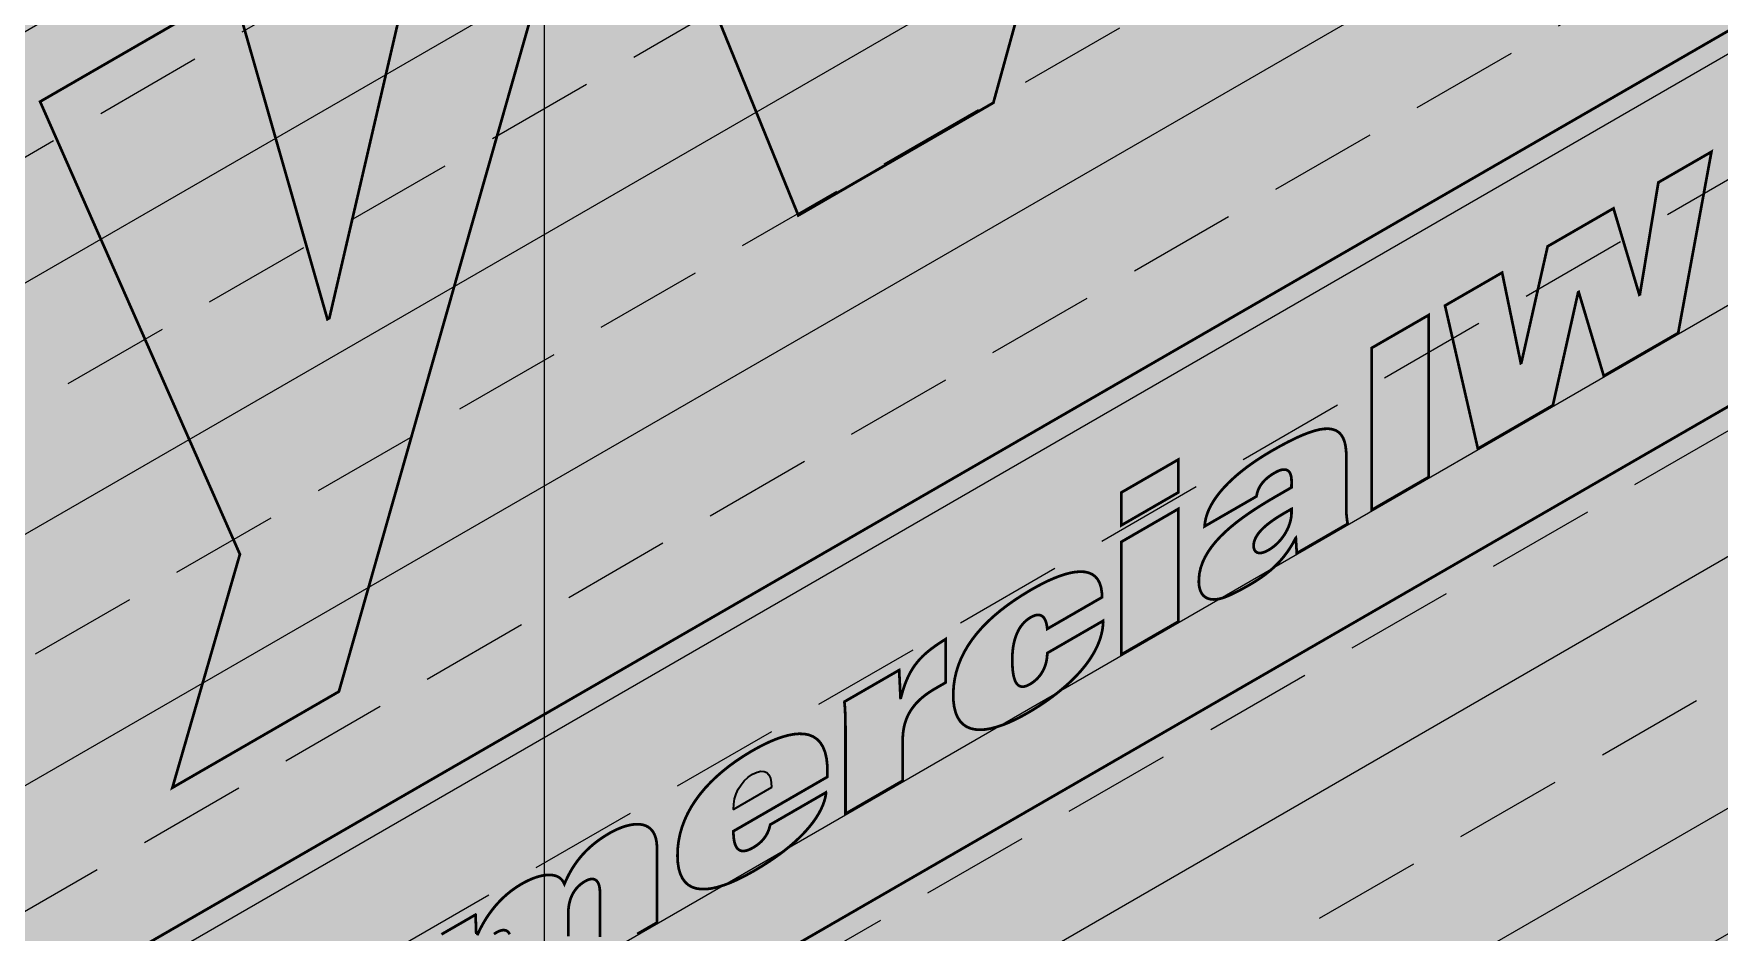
# Model space of a CAD drawing. Extents: x 124.1 to 175.1, y 313.3 to 379.3.
# Drawn here: x 143.924 to 146.827, y 364.364 to 365.911 of the extents above; entities that cross this region are included whole.
import ezdxf

# ---------------------------------------------------------------- set-up
doc = ezdxf.new("R2010")
doc.units = 0
doc.header["$LTSCALE"] = 1.5
doc.header["$MEASUREMENT"] = 0
doc.linetypes.add('DASHED', pattern=[0.75, 0.5, -0.25])
doc.layers.add('DUPONTLOGO', color=250, linetype='CONTINUOUS')
doc.layers.add('FASTENING', color=250, linetype='CONTINUOUS')
doc.layers.add('EXTERIOR INSULATION', color=7, linetype='CONTINUOUS', true_color=0xcdd69f)
doc.layers.add('Tyvek CommercialWrap', color=7, linetype='DASHED', true_color=0x00538e)

# ---------------------------------------------------------------- blocks, each defined once
blk = doc.blocks.new('CW logo')
at = {"layer": 'DUPONTLOGO', "lineweight": 35, "true_color": 0x00538e}
h = blk.add_hatch(color=154, dxfattribs=at)
h.paths.add_polyline_path([(0, 2.355096879958069), (-0.3621389315858323, 2.146073815514114), (-0.3621267194413349, 2.410881955815739), (0.6981072376104294, 3.023027908627228), (0.6981072376104294, 2.758195344036608), (0.3277128963750329, 2.544336270389522), (0.3277128963750329, 1.443020659400418), (0, 1.253817905402343)])
h.paths.add_polyline_path([(1.520582954322208, 3.081597353419966), (1.073215466604552, 1.510114181020867), (0.7864376784334581, 1.344529714393389), (0.9027461421961789, 1.746638994771274), (0.5586323358219261, 2.526237872311299), (0.891291150699999, 2.718310480255695), (1.053492853314197, 2.151544856228725), (1.056814556605218, 2.153449950763161), (1.233756317573352, 2.916025098936984)])
h.paths.add_polyline_path([(1.864513578530023, 2.330281802431159), (1.551540740508699, 3.099500357186912), (1.88256312803037, 3.290595993575153), (2.044764830644453, 2.718212783100057), (2.048062109646594, 2.720093453345726), (2.221767652334734, 3.486429942010773), (2.511830507363698, 3.653882866739423), (2.200420823832474, 2.524235080621224)])
h.paths.add_polyline_path([(2.801136209436436, 3.274134022853559), (2.801164661375992, 3.252907077126793), (2.801857902138977, 3.232514688332571), (2.803285357539266, 3.213101187573443), (2.805516453390396, 3.194810905952409), (2.808620615506243, 3.177788174572015), (2.812667269700341, 3.162177324535264), (2.817725841786682, 3.14812268694493), (2.82386575757846, 3.13576859290356), (2.831156442889778, 3.125259373514155), (2.839667323534286, 3.116739359879489), (2.849467825325632, 3.110352883102223), (2.86062737407758, 3.106244274285245), (2.873215395603665, 3.104557864531216), (2.88730131571765, 3.105437984943023), (2.902954560233411, 3.109028966623441), (2.920244554964484, 3.115475140675244), (2.939240725724517, 3.124920838201092), (2.955266474176256, 3.134408069732558), (2.969538514052033, 3.143865374353481), (2.98312694873232, 3.153873422032916), (2.996020216811075, 3.164418786621695), (3.008206756882146, 3.175488041970766), (3.01967500753949, 3.187067761931189), (3.030413407376727, 3.19914452035357), (3.040410394987816, 3.211704891088971), (3.049654408966717, 3.224735447988337), (3.058133887906706, 3.238222764902503), (3.065837270402426, 3.252153415682415), (3.072752995047153, 3.266513974178906), (3.078869500434735, 3.281291014242925), (3.084175225159242, 3.296471109725303), (3.088658607814637, 3.312040834477102), (3.092308086994194, 3.327986762349155), (3.095112101292102, 3.344295467192296), (3.096964878988615, 3.352165235581651), (3.102717390983571, 3.355485791286128), (3.113250071070297, 3.36156563101099), (3.127885415109859, 3.370013675131418), (3.145945918963207, 3.380438844022365), (3.166754078491522, 3.392450058058898), (3.189632389555641, 3.405656237616199), (3.213903348016288, 3.419666303069221), (3.238889449734984, 3.43408917479303), (3.263913190572566, 3.44853377316258), (3.288297066389759, 3.462609018553053), (3.311363573048084, 3.475923831339514), (3.332435206408149, 3.488087131896918), (3.350834462330795, 3.498707840600332), (3.365883836677654, 3.507394877824936), (3.376905825309336, 3.51375716394557), (3.383222924086795, 3.517403619337529), (3.383853035125981, 3.510665757993706), (3.381199987440596, 3.488289877562465), (3.377457391180428, 3.465977181634457), (3.372679266513956, 3.443760977387228), (3.366919633609314, 3.42167457199821), (3.360232512635093, 3.399751272645062), (3.352671923758976, 3.378024386505444), (3.34429188714978, 3.356527220756789), (3.335146422975299, 3.335293082576641), (3.325289551404353, 3.31435527914266), (3.314775292604622, 3.293747117632392), (3.303657666744812, 3.273501905223384), (3.291990693993057, 3.25365294909318), (3.279828394517381, 3.23423355641944), (3.267224788486374, 3.215277034379596), (3.254233896068286, 3.196816690151195), (3.240909737431025, 3.178885830912009), (3.227431981641644, 3.161589973072637), (3.214632874049357, 3.145364617457062), (3.201454490495394, 3.12955698019573), (3.187914330874946, 3.114163704751491), (3.174029895083436, 3.099181434586853), (3.159818683015942, 3.084606813164783), (3.145298194567545, 3.070436483947901), (3.130485929633551, 3.056667090398946), (3.11539938810904, 3.043295275980654), (3.10005606988932, 3.030317684155762), (3.084473474869469, 3.017730958386892), (3.068669102944796, 3.005531742136895), (3.052660454010606, 2.993716678868395), (3.036465027961526, 2.982282412044242), (3.020100324693544, 2.971225585127058), (3.003583844101058, 2.960542841579581), (2.986933086079944, 2.950230824864661), (2.970165550525053, 2.940286178444808), (2.918866454831573, 2.911971086173821), (2.866978516865174, 2.886638987691072), (2.818953634541685, 2.86693335414418), (2.774712742760926, 2.852864341209738), (2.734176776422487, 2.844442104564791), (2.697266670426416, 2.841676799886159), (2.663903359671963, 2.844578582850886), (2.634007779059402, 2.853157609135565), (2.607500863488326, 2.86742403441724), (2.584303547858553, 2.887388014372732), (2.564336767069676, 2.913059704679085), (2.547521456021741, 2.944449261013006), (2.533778549614226, 2.981566839051425), (2.523028982747064, 3.024422594471162), (2.515193690320189, 3.073026682949262), (2.510193607232964, 3.127389260162431), (2.507949668385436, 3.187520481787715), (2.508668727544546, 3.243695677437017), (2.513149438641221, 3.295571807666988), (2.521295421501463, 3.346845865000091), (2.532939308275445, 3.397374493737743), (2.547913731112999, 3.44701433818102), (2.566051322163958, 3.495622042631112), (2.587184713578495, 3.543054251389322), (2.611146537506443, 3.589167608756838), (2.637769426097748, 3.633818759034739), (2.66688601150247, 3.676864346524439), (2.698328925870442, 3.71816101552713), (2.731930801351496, 3.757565410343773), (2.767524270095578, 3.794934175275898), (2.804941964253089, 3.830123954624582), (2.844016515973294, 3.862991392691015), (2.884580557406821, 3.893393133776385), (2.926466720703161, 3.921185822181997), (2.975674411106638, 3.94968576244969), (3.02962415495449, 3.97665441564186), (3.079171836824912, 3.996754242031329), (3.124459865700828, 4.010171888041214), (3.165630650565731, 4.017094000094517), (3.202826600402659, 4.017707224614469), (3.236190124194536, 4.012198208024074), (3.265863630924628, 4.000753596746563), (3.291989529576199, 3.983560037205052), (3.314710229132288, 3.960804175822545), (3.334168138575933, 3.932672659022273), (3.350505666890399, 3.899352133227239), (3.363865223059065, 3.861029244860674), (3.374389216064628, 3.817890640345581), (3.382220054890581, 3.770122966105191), (3.387500148519848, 3.717912868562507), (3.390371905935581, 3.661446994140761), (3.390739528805057, 3.614537661694044), (3.382540435834699, 3.609803968733786), (3.364102100000196, 3.599158715550743), (3.336810283493719, 3.583401962927041), (3.302050748507099, 3.563333771644579), (3.261209257232736, 3.539754202485483), (3.215671571862572, 3.513463316231764), (3.166823454589121, 3.485261173665435), (3.116050667604213, 3.455947835568509), (3.06473897310002, 3.426323362722997), (3.014274133269055, 3.397187815910911), (2.966041910303147, 3.369341255914378), (2.921428066394469, 3.343583743515296), (2.88181836373542, 3.320715339495791), (2.848598564517602, 3.301536104637876), (2.823154430933982, 3.286846099723448), (2.806871725176052, 3.277445385534634)])
h.paths.add_polyline_path([(3.485382663093787, 3.266098431804039), (3.485382663093787, 4.632271031672644), (3.796743498047363, 4.81200937372023), (3.796719073758368, 3.445861198140506)])
h.paths.add_polyline_path([(3.796743498047363, 3.975697297344027), (4.080260643649808, 4.559437802159664), (4.419465167954513, 4.755271750595284), (4.140881728710497, 4.195173957439124), (4.460449124735987, 3.82905386676191), (4.091715635145988, 3.616147340382099)])
h.paths.add_polyline_path([(3.007181109452631, 3.586078199563417), (3.030992503055472, 3.599825856569396), (3.052283283362272, 3.612118221725837), (3.070246854118409, 3.622489601640837), (3.084076619069151, 3.63047430292238), (3.096108346535289, 3.637420896017761), (3.095959459094047, 3.646757024399108), (3.095514390518815, 3.655907674574791), (3.094775531433015, 3.664858297895307), (3.093745272459614, 3.673594345711309), (3.09242600422192, 3.682101269372993), (3.090820117343014, 3.690364520231128), (3.088930002445977, 3.698369549636027), (3.086758050154231, 3.706101808938115), (3.084306651090628, 3.713546749488046), (3.081578195878706, 3.720689822636131), (3.078575075141089, 3.727516479732913), (3.075299679501427, 3.734012172128815), (3.071754399582801, 3.740162351174376), (3.067941626008064, 3.745952468220025), (3.063863749400753, 3.751367974616301), (3.059523160383719, 3.756394321713628), (3.054921920602852, 3.760985266962393), (3.050060361436749, 3.765067877857405), (3.044938403642959, 3.768623305117671), (3.039555978917633, 3.771633175096553), (3.033913018957605, 3.774079114147639), (3.028009455458914, 3.775942748624061), (3.021845220118394, 3.777205704879407), (3.015420244632537, 3.777849609267037), (3.008734460697383, 3.777856088140425), (3.001787800009993, 3.777206767852817), (2.994580194266291, 3.775883274757916), (2.987111575163226, 3.773867235208968), (2.979381874397063, 3.771140275559333), (2.971391023664296, 3.767684022162598), (2.963138954661644, 3.763480101372011), (2.954625599085034, 3.758510139541045), (2.940516394299721, 3.749336474992674), (2.922359110850721, 3.735953560200642), (2.905929727133184, 3.721813628970494), (2.891138902144576, 3.70695476051435), (2.877897294881905, 3.691415034043757), (2.866115564342522, 3.675232528770721), (2.855704369523664, 3.65844532390679), (2.846574369422797, 3.641091498663855), (2.838636223037156, 3.623209132253805), (2.831800589363866, 3.604836303888192), (2.825978127400276, 3.586011092779018), (2.821079496143739, 3.56677157813806), (2.817015354591376, 3.547155839176981), (2.813696361740426, 3.527201955107671), (2.81103317658858, 3.506948005141909), (2.808936458132393, 3.486432068491355), (2.807884618182243, 3.471013123987063), (2.812539350735506, 3.473700562936074), (2.822739432540061, 3.479589643954114), (2.837678267341062, 3.488214673649509), (2.856549258883661, 3.499109958630356), (2.878545810913465, 3.51180980550464), (2.902861327175629, 3.525848520880686), (2.928689211415076, 3.540760411366364), (2.955222867377756, 3.556079783569999), (2.981655698808368, 3.571340944099575)], flags=16)
at = {"layer": 'DUPONTLOGO', "color": 154, "lineweight": 35, "true_color": 0x00538e, "const_width": 0.004706596863467137}
for points in [[(1.864513578530023, 2.330281802431159), (1.551540740508699, 3.099500357186912), (1.88256312803037, 3.290595993575153), (2.044764830644453, 2.718212783100057), (2.048062109646594, 2.720093453345726), (2.221767652334734, 3.486429942010773), (2.511830507363698, 3.653882866739423), (2.200420823832474, 2.524235080621224), (1.864513578530023, 2.330281802431159)], [(4.485531244270874, 2.589692125674674), (4.485531244270874, 3.236642690174904), (0, 0.64695056450023), (0, 0), (4.485531244270874, 2.589692125674674)], [(1.520582954322208, 3.081597353419966), (1.073215466604552, 1.510114181020867), (0.7864376784334581, 1.344529714393389), (0.9027461421961789, 1.746638994771274), (0.5586323358219261, 2.526237872311299), (0.891291150699999, 2.718310480255695), (1.053492853314197, 2.151544856228725), (1.056814556605218, 2.153449950763161), (1.233756317573352, 2.916025098936984), (1.520582954322208, 3.081597353419966)], [(2.978342454425729, 2.174941928597491), (3.07667464155486, 2.231703976011431), (3.108865854331043, 2.075925861379005), (3.109842825887199, 2.076512044312722), (3.155052184649094, 2.276937759062321), (3.268503006610217, 2.342394853326255), (3.31300406099399, 2.193797479631712), (3.314029881128135, 2.194383662565428), (3.345781456703889, 2.387066877732423), (3.437177145784176, 2.439798917476992), (3.379926612592044, 2.127705353856413), (3.251747944421709, 2.053748607053762), (3.208565801638883, 2.19836482165681), (3.207637678660262, 2.197803063012088), (3.164064747254997, 2.003117056154906), (3.034909107528279, 1.92852527784089), (2.978342454425729, 2.174941928597491)], [(2.950205673607798, 2.158626503609412), (2.950205673607798, 1.879603427165307), (2.851824637900904, 1.82284137975148), (2.851824637900904, 2.101864456195472), (2.950205673607798, 2.158626503609412)], [(2.519165823022718, 1.909840696828951), (2.519190247311599, 1.853298468015282), (2.420784787315711, 1.796463147734698), (2.420784787315711, 1.853005376548367), (2.519165823022718, 1.909840696828951)], [(2.519165823022718, 1.824844171441555), (2.519190247311599, 1.630780983951581), (2.420784787315711, 1.573970087959879), (2.420784787315711, 1.76798442687209), (2.519165823022718, 1.824844171441555)], [(1.249929211919152, 1.091993049090888), (1.257774733204087, 1.096524699075871), (1.265722217942312, 1.101115244150833), (1.273567739227246, 1.105646894135702), (1.28110737015129, 1.110001858850524), (1.288137183807976, 1.114062348114885), (1.294453253290044, 1.117710571749058), (1.299851651690233, 1.120828739572516), (1.30412845210185, 1.123299061405532), (1.307079727617634, 1.125003747067694), (1.308501551330664, 1.125825006379046), (1.308606012959444, 1.125724018243318), (1.308634284463096, 1.124932416141633), (1.308683698134587, 1.12354883333785), (1.30875130390416, 1.121655871790381), (1.308834151701944, 1.119336133457637), (1.308929291457503, 1.116672220298028), (1.309033773101419, 1.113746734269967), (1.309144646563368, 1.11064227733209), (1.309258961773821, 1.107441451442696), (1.309373768662567, 1.104226858560196), (1.309486117159508, 1.101081100643), (1.309593057195002, 1.098086779649634), (1.309691638698837, 1.095326497538622), (1.30977891160137, 1.092882856268147)], [(1.311471313508491, 1.090282542692307), (1.314132805927443, 1.096163083367173), (1.316992564308407, 1.102012440119665), (1.320054203151585, 1.107818493743252), (1.323321336957065, 1.113569125031745), (1.326797580224934, 1.119252214779067), (1.330486547454939, 1.124855643778687), (1.334391853147736, 1.130367292824531), (1.338517111803185, 1.135775042710407), (1.342865937921374, 1.141066774229785), (1.347441946002732, 1.146230368176703), (1.352248750546778, 1.151253705344743), (1.357289966054282, 1.156124666527603), (1.362569207024762, 1.160831132519206), (1.368090087958535, 1.165360984113136), (1.373856223356142, 1.169702102103201), (1.379871227716876, 1.1738423672831), (1.38613871554162, 1.177769660446643), (1.391847675656777, 1.181028131313042), (1.397196459579959, 1.183800107395086), (1.402525957310218, 1.18628659112278), (1.407808820901664, 1.188471795635223), (1.413017702408638, 1.190339934071631), (1.418125253885592, 1.19187521957133), (1.423104127386864, 1.193061865273421), (1.427926974966567, 1.193884084317233), (1.432566448679268, 1.194326089841979), (1.436995200578735, 1.194372094986761), (1.441185882719878, 1.194006312890906), (1.445111147156581, 1.193212956693515), (1.448743645943409, 1.191976239534029), (1.452056031134362, 1.190280374551435), (1.455020954784231, 1.188109574884948), (1.45761106894679, 1.185448053674008), (1.459799025676602, 1.182280024057604), (1.461557477028123, 1.178589699175177), (1.464091054827691, 1.184453124128936), (1.466799475211133, 1.190213748447263), (1.469691601677027, 1.195870190115215), (1.472776297723385, 1.20142106711819), (1.476062426848898, 1.206864997441357), (1.479558852552259, 1.212200599070002), (1.483274438331364, 1.217426489989407), (1.487218047685133, 1.222541288184743), (1.491398544111576, 1.227543611641295), (1.495824791109499, 1.232432078344345), (1.500505652177253, 1.237205306279179), (1.505449990812963, 1.241861913430967), (1.510666670515434, 1.246400517784991), (1.516164554783131, 1.250819737326424), (1.521952507114065, 1.255118190040662), (1.528039391007155, 1.259294493912876), (1.534434069960525, 1.263347266928349), (1.540981546115063, 1.267177324264026), (1.547390478572083, 1.270559359454865), (1.553877304392358, 1.273587120480329), (1.560384058688101, 1.276211120581479), (1.566852776571523, 1.278381872999489), (1.573225493154951, 1.280049890975533), (1.57944424355037, 1.281165687750672), (1.585451062869879, 1.281679776565966), (1.591187986225918, 1.281542670662589), (1.596597048730359, 1.280704883281715), (1.601620285495528, 1.279116927664404), (1.606199731633637, 1.276729317051718), (1.6102774222569, 1.27349256468483), (1.613795392477414, 1.269357183804914), (1.616695677407392, 1.264273687653031), (1.618920312158934, 1.258192589470241), (1.62041133184448, 1.251064402497832), (1.6211107715759, 1.242839639976637), (1.621158043731612, 1.239314658787407), (1.621158298429805, 1.236654590463786), (1.62115874359813, 1.232005253654506), (1.621159352658879, 1.225644220706613), (1.621160099035592, 1.217849063966696), (1.621160956150447, 1.208897355781801), (1.621161897426646, 1.199066668498631), (1.621162896286478, 1.188634574464004), (1.621163926153258, 1.177878646024737), (1.621164960449619, 1.167076455527649), (1.621165972598305, 1.156505575319557), (1.621166936022064, 1.146443577747391), (1.62116782414364, 1.137168035157856), (1.621168610386121, 1.12895651989777), (1.621169268172025, 1.122086604313949), (1.621169770924098, 1.116835860753326), (1.621170092065313, 1.113481861562491), (1.621170205018416, 1.112302179088601), (1.62026081938086, 1.111777172947313), (1.617675311195853, 1.110284508428094), (1.613627653554545, 1.107947716387685), (1.608331819547857, 1.104890327682824), (1.602001782267052, 1.101235873170367), (1.594851514803622, 1.097107883706826), (1.587094990248602, 1.092629890149283)], [(1.522843063867072, 1.087314913745445), (1.522841098630238, 1.096028773648527), (1.522839053661869, 1.105096163555118), (1.52283698211636, 1.1142813967964), (1.522834937147763, 1.123348786702991), (1.522832971911157, 1.132062646606073), (1.522831139560367, 1.14018728983649), (1.522829493250015, 1.147487029725198), (1.522828086134496, 1.153726179603268), (1.522826971368431, 1.158669052801429), (1.522826202105875, 1.162079962650864), (1.522825831501564, 1.163723222482304), (1.522796831503456, 1.16585757331427), (1.522637145310114, 1.168781757059151), (1.522333406226721, 1.171562069525066), (1.521880458275405, 1.174179800358502), (1.521273145477949, 1.176616239205828), (1.520506311856366, 1.178852675713756), (1.519574801432555, 1.180870399528658), (1.5184734582283, 1.182650700296904), (1.517197126265842, 1.184174867665092), (1.51574064956651, 1.185424191279708), (1.514098872152545, 1.186379960787235), (1.512266638045844, 1.187023465834159), (1.510238791268307, 1.187335996066849), (1.508010175841832, 1.187298841131792), (1.505575635788205, 1.186893290675698), (1.502930015129209, 1.186100634344825), (1.500068157887313, 1.184902161785658), (1.496984908083732, 1.183279162644794), (1.494249550963104, 1.181593151899847), (1.491599010568052, 1.179750760870661), (1.489042509189289, 1.177747737204072), (1.486589269117871, 1.175579828547257), (1.484248512643944, 1.173242782546822), (1.482029462058904, 1.170732346849945), (1.47994133965301, 1.168044269103348), (1.477993367717204, 1.165174296954206), (1.476194768541973, 1.162118178049127), (1.474554764418485, 1.158871660035402), (1.473082577636887, 1.155430490559638), (1.471787430488462, 1.151790417269012), (1.470678545263468, 1.147947187810246), (1.46976514425296, 1.143896549830401), (1.469056449747654, 1.139634250976428), (1.46856168403815, 1.135156038895047), (1.468290069415161, 1.130457661233436), (1.468237520043431, 1.127092198079367), (1.468237520043431, 1.125526765168274), (1.468237520043431, 1.122277400440339), (1.468237520043431, 1.11756862813786), (1.468237520043431, 1.111624972503023), (1.468237520043431, 1.104670957778126), (1.468237520043431, 1.096931108205467), (1.468237520043431, 1.088629948027119)], [(1.367457571356567, 1.092011017251252), (1.366478815518235, 1.093851615795529), (1.365340020600229, 1.095435708858872), (1.364043458953802, 1.096757343146919), (1.362591402929866, 1.097810565365307), (1.360986124879673, 1.098589422219902), (1.359229897154705, 1.099087960416227), (1.357324992105873, 1.099300226660148), (1.355273682084317, 1.099220267657302), (1.353078239441061, 1.098842130113326), (1.350740936527814, 1.098159860733972), (1.348264045695259, 1.097167506224878), (1.345649839294538, 1.095859113291908), (1.342943497921397, 1.094254788083958), (1.340285947788061, 1.0924171839049)]]:
    blk.add_lwpolyline(points, dxfattribs=at)
for points in [[(2.564326333206964, 1.794802296089188), (2.564704922124292, 1.79922467744575), (2.565358989247329, 1.803628902910759), (2.566279417741157, 1.808012970567802), (2.567457090771882, 1.812374878500805), (2.568882891504586, 1.816712624793581), (2.570547703105035, 1.821024207529945), (2.572442408738993, 1.825307624793709), (2.574557891571658, 1.8295608746688), (2.576885034768566, 1.833781955239033), (2.579414721495823, 1.83796886458822), (2.582137834918512, 1.842119600800174), (2.585045258202285, 1.84623216195871), (2.588127874512793, 1.850304546147754), (2.591376567015459, 1.854334751451006), (2.594782218876048, 1.858320775952393), (2.598335713260099, 1.862260617735728), (2.602027933333147, 1.866152274884826), (2.605852544401728, 1.870015852217989), (2.609794590381739, 1.873843844332782), (2.613838517662884, 1.877602058509865), (2.617974884775435, 1.881289547896927), (2.622194250250345, 1.884905365641771), (2.626487172617999, 1.888448564892201), (2.630844210408782, 1.891918198795906), (2.635255922153192, 1.895313320500691), (2.639712866381728, 1.898632983154243), (2.644205601625117, 1.901876239904482), (2.64872468641363, 1.905042143898982), (2.653260679277878, 1.908129748285546), (2.657804138748475, 1.911138106211979), (2.662345623355691, 1.91406627082597), (2.666875691630253, 1.916913295275435), (2.671384902102432, 1.919678232707952), (2.675863813303181, 1.922360136271323), (2.680302983762544, 1.924958059113465), (2.693650590782568, 1.932509151347631), (2.707396913910657, 1.939863515549405), (2.720216826661158, 1.946230845468108), (2.732120500932524, 1.951595315144914), (2.743118108623321, 1.955941098620997), (2.753219821632001, 1.959252369937531), (2.762435811856221, 1.961513303135462), (2.770776251195116, 1.962708072256078), (2.778251311546683, 1.962820851340439), (2.784871164809374, 1.961835814429605), (2.790645982881301, 1.959737135564751), (2.795585937661372, 1.956508988786823), (2.799701201047469, 1.952135548137221), (2.803001944938046, 1.946600987656893), (2.805498341231669, 1.939889481386899), (2.807200561826335, 1.931985203368527), (2.80811877862061, 1.922872327642722), (2.808300555073174, 1.915811153620893), (2.808300555073174, 1.914426150436952), (2.808300555073174, 1.911511617360134), (2.808300555073174, 1.907272345003776), (2.808300555073174, 1.901913123981103), (2.808300555073174, 1.895638744905455), (2.808300555073174, 1.888653998389941), (2.808300555073174, 1.881163675048015), (2.808300555073174, 1.873372565492787), (2.808300555073174, 1.865485460337595), (2.808300555073174, 1.857707150195779), (2.808300555073174, 1.850242425680449), (2.808300555073174, 1.843296077404943), (2.808300555073174, 1.837072895982601), (2.808300555073174, 1.831777672026533), (2.808300555073174, 1.827615196150191), (2.808300555073174, 1.824790258966686), (2.808300555073174, 1.823507651089244), (2.80830445116942, 1.822538751514571), (2.808321919043351, 1.821311844316142), (2.808353686076771, 1.820072643255912), (2.808400049852253, 1.818819281682181), (2.808461307951461, 1.817549892943589), (2.808537757956969, 1.816262610388321), (2.808629697450328, 1.814955567365018), (2.808737424014112, 1.813626897222093), (2.808861235230324, 1.812274733307845), (2.809001428681199, 1.810897208970914), (2.809158301948855, 1.809492457559486), (2.80933215261507, 1.808058612422201), (2.809523278262418, 1.806593806907472), (2.809731976473017, 1.805096174363712), (2.809958544828532, 1.803563848139333), (2.810203280911651, 1.801994961582864), (2.810466482304264, 1.800387648042602), (2.810664366307492, 1.799034940873867), (2.809545716040475, 1.798389302056876), (2.80695205597101, 1.796892348389974), (2.803077626072763, 1.794656187178475), (2.798116666319856, 1.791792925727805), (2.79226341668641, 1.788414671343276), (2.785712117146431, 1.784633531330201), (2.778657007673928, 1.780561612993893), (2.77129232824268, 1.776311023639778), (2.763812318827036, 1.771993870573056), (2.756411219400547, 1.767722261099152), (2.749283269937791, 1.76360830252338), (2.74262271041232, 1.759764102151053), (2.736623780798482, 1.756301767287482), (2.731480721069943, 1.753333405238095), (2.727387771200824, 1.750971123308091), (2.724539171165361, 1.749327028802895), (2.723129160937447, 1.748513229027935), (2.723004777779238, 1.748544106353279), (2.722970912876121, 1.749088932882273), (2.722910718717458, 1.750057350669408), (2.722827874500695, 1.751390167922978), (2.722726059422826, 1.75302819285173), (2.722608952681185, 1.754912233663845), (2.722480233473448, 1.756983098568071), (2.722343580996267, 1.759181595772702), (2.722202674447431, 1.761448533486373), (2.722061193023933, 1.763724719917377), (2.721922815922994, 1.765950963274236), (2.721791222342404, 1.768068071765583), (2.721670091478813, 1.770016853599827), (2.721563102529672, 1.771738116985262), (2.72147393469254, 1.773172670130634), (2.721406267164411, 1.774261321244239), (2.721363779142848, 1.774944878534598), (2.721149545426442, 1.774763622989667), (2.717864691939099, 1.768484412008661), (2.714435649763686, 1.762470799844436), (2.710861309730149, 1.756710720894148), (2.707140562668883, 1.751192109555063), (2.703272299409946, 1.745902900224337), (2.699255410783849, 1.740831027299009), (2.695088787620648, 1.735964425176235), (2.690771320750514, 1.731291028253281), (2.686301901003958, 1.726798770927303), (2.681679419210923, 1.722475587595454), (2.67690276620192, 1.718309412654776), (2.671970832806778, 1.714288180502535), (2.666882509856009, 1.710399825535774), (2.661636688179897, 1.706632282151759), (2.656232258608611, 1.702973484747645), (2.650668111972323, 1.699411367720586), (2.644943139101088, 1.695933865467737), (2.640215834618289, 1.693187135408493), (2.636612106200346, 1.691136139782998), (2.633020974298915, 1.68912047189076), (2.629450203102238, 1.687149113301984), (2.625907556798779, 1.685231045586193), (2.622400799576781, 1.683375250313361), (2.618937695624822, 1.681590709053239), (2.615526009131145, 1.67988640337569), (2.612173504284101, 1.678271314850576), (2.608887945272045, 1.676754425047648), (2.605677096283557, 1.67534471553688), (2.602548721506764, 1.67405116788791), (2.599510585130133, 1.672882763670714), (2.596570451342131, 1.67184848445504), (2.593736084331113, 1.670957311810753), (2.591015248285203, 1.670218227307714), (2.58841570739321, 1.669640212515674), (2.585945225843261, 1.669232249004494), (2.583082083126669, 1.668896723163925), (2.580250713318492, 1.668765285947529), (2.577496818004192, 1.668853978350739), (2.574833409638927, 1.669170970355822), (2.572273500677397, 1.669724431944701), (2.5698301035751, 1.67052253309987), (2.567516230787078, 1.671573443803254), (2.565344894768032, 1.672885334037232), (2.563329107973345, 1.674466373783957), (2.561481882858061, 1.676324733025581), (2.559816231877335, 1.678468581744369), (2.558345167486095, 1.680906089922473), (2.557081702139499, 1.683645427542046), (2.556038848292701, 1.686694764585354), (2.555229618400631, 1.690062271034435), (2.554667024918444, 1.693756116871782), (2.554364080301411, 1.69778447207932), (2.554397458187964, 1.704181320917996), (2.555436991834767, 1.713919115388876), (2.557610108819972, 1.723451182539179), (2.560855615436253, 1.732782013153724), (2.565112317975604, 1.741916098017441), (2.570319022730473, 1.750857927915263), (2.576414535993194, 1.759611993632006), (2.583337664055989, 1.768182785952717), (2.591027213211191, 1.776574795662327), (2.599421989751363, 1.78479251354554), (2.608460799968384, 1.792840430387514), (2.618082450154816, 1.800723036972954), (2.62822574660288, 1.808444824086905), (2.638829495604909, 1.816010282514299), (2.64983250345324, 1.823423903039952), (2.661173576440319, 1.830690176448911), (2.672791520858254, 1.837813593525993), (2.684625142999266, 1.844798645056017), (2.687031698264263, 1.846190879630285), (2.687669652642853, 1.84655985864913), (2.688726132619763, 1.847170903825031), (2.690141080710305, 1.847989279207241), (2.691854439429676, 1.848980248844782), (2.693806151292279, 1.850109076787135), (2.695936158813652, 1.851341027083208), (2.698184404508652, 1.852641363782482), (2.700490830892363, 1.853975350934093), (2.702795380479529, 1.855308252587179), (2.705037995785233, 1.856605332791105), (2.707158619324559, 1.857831855594895), (2.709097193612479, 1.858953085047915), (2.710793661163962, 1.859934285199415), (2.712187964494206, 1.86074072009842), (2.713220046117954, 1.861337653794294), (2.71382984855029, 1.861690350336289), (2.713973966030835, 1.861780284778547), (2.713974304896851, 1.861932096754572), (2.71397505124753, 1.862266461842523), (2.713976150976919, 1.862759140625258), (2.71397754997929, 1.863385893685404), (2.713979194148692, 1.864122481605364), (2.713981029379283, 1.864944664967993), (2.713983001565566, 1.865828204355807), (2.713985056601246, 1.866748860351436), (2.713987140380596, 1.867682393537507), (2.713989198798117, 1.868604564496763), (2.713991177747289, 1.869491133811721), (2.713993023122953, 1.870317862065122), (2.713994680818928, 1.871060509839481), (2.713996096729375, 1.871694837717428), (2.713997216748453, 1.872196606281705), (2.713997986770323, 1.872541576114827), (2.713998352689259, 1.872705507799537), (2.713962818931464, 1.874599315158775), (2.71379033730841, 1.877234139541429), (2.71346707115697, 1.879727155893079), (2.712984471753771, 1.882058804951384), (2.712333990375782, 1.884209527454686), (2.711507078299746, 1.886159764140643), (2.710495186803087, 1.887889955747482), (2.709289767162318, 1.88938054301309), (2.707882270654409, 1.890611966675579), (2.706264148556215, 1.891564667472835), (2.704426852144934, 1.892219086142745), (2.702361832697193, 1.892555663423536), (2.700060541490075, 1.892554840053094), (2.697514429800208, 1.892197056769419), (2.694714948904561, 1.89146275431051), (2.691653550080559, 1.890332373414367), (2.688321684604375, 1.888786354818876), (2.68469404568657, 1.886796440768308), (2.680993874361889, 1.884533177355706), (2.677586420716921, 1.882242999668165), (2.674460322524624, 1.879929857432103), (2.671604217557956, 1.877597700374054), (2.669006743589875, 1.875250478220551), (2.666656538393909, 1.872892140698127), (2.664542239743128, 1.870526637533203), (2.662652485410149, 1.868157918452198), (2.660975913168841, 1.865789933181759), (2.659501160791592, 1.863426631448192), (2.65821686605193, 1.861071962978258), (2.657111666722699, 1.858729877498149), (2.656174200577311, 1.856404324734513), (2.655393105388612, 1.854099254413882), (2.654757018929899, 1.851818616262563), (2.654254578974019, 1.849566360007316), (2.653874423294383, 1.847346435374334), (2.653474351592422, 1.846231035458231), (2.651746296937517, 1.845234135313035), (2.648588341534946, 1.843412337495465), (2.644198566873911, 1.840879913544654), (2.638775054443272, 1.837751134999507), (2.632515885731664, 1.834140273399157), (2.625619142227947, 1.830161600282509), (2.618282905420756, 1.825929387188694), (2.610705256799179, 1.821557905656618), (2.603084277851849, 1.817161427225415), (2.595618050067628, 1.812854223434101), (2.588504654935491, 1.808750565821583), (2.581942173944185, 1.804964725927107), (2.57612868858223, 1.801610975289464), (2.571262280338829, 1.798803585447899), (2.567541030702614, 1.79665682794132), (2.565163021162334, 1.795284974308743)], [(2.701566412560851, 1.817516884770271), (2.694925058212448, 1.813579064442365), (2.68878277288718, 1.809726481182338), (2.683128087416094, 1.805956091495545), (2.677949532630237, 1.802264851887571), (2.673235639361451, 1.798649718863999), (2.66897493844067, 1.795107648930298), (2.665155960699167, 1.791635598591938), (2.661767236968331, 1.788230524354503), (2.658797298079435, 1.78488938272335), (2.656234674863867, 1.78160913020406), (2.654067898152789, 1.778386723302219), (2.652285498777587, 1.775219118523296), (2.650876007569309, 1.772103272372874), (2.649827955359456, 1.769036141356196), (2.649129872979415, 1.766014681979073), (2.648770291260234, 1.76303585074686), (2.648726807177809, 1.760452922745571), (2.648890727441653, 1.758505259056506), (2.649237244560254, 1.756696045533658), (2.649766871122438, 1.755038705589527), (2.650480119716121, 1.753546662636836), (2.651377502930131, 1.752233340087855), (2.652459533353181, 1.751112161355422), (2.653726723573868, 1.750196549851808), (2.655179586180338, 1.749499928989735), (2.656818633761418, 1.749035722181702), (2.658644378905592, 1.748817352840206), (2.660657334201574, 1.748858244377857), (2.662858012237393, 1.749171820207266), (2.665246925602219, 1.749771503740817), (2.667824586884308, 1.75067071839112), (2.67059150867226, 1.751882887570673), (2.673548203554446, 1.753421434692086), (2.677623669583681, 1.755898938521682), (2.681768884305143, 1.758806610076249), (2.685704475940838, 1.761965514091685), (2.689421826595662, 1.765352135568719), (2.692912318374965, 1.76894295950774), (2.696167333383414, 1.772714470909023), (2.699178253726586, 1.776643154773296), (2.701936461509035, 1.780705496100836), (2.704433338836338, 1.784877979892144), (2.706660267813277, 1.789137091147722), (2.708608630545086, 1.79345931486796), (2.710269809136662, 1.797821136053358), (2.711635185693012, 1.802199039704533), (2.712696142319487, 1.806569510821646), (2.713444061121095, 1.810909034405313), (2.71387032420273, 1.815194095456036), (2.713973951324306, 1.818569777439166), (2.713973951324306, 1.8186586062576), (2.713973951324306, 1.818861620582084), (2.713973951324306, 1.819162737946726), (2.713973951324306, 1.819545875886206), (2.713973951324306, 1.819994951934632), (2.713973951324306, 1.820493883626568), (2.713973951324306, 1.821026588496352), (2.713973951324306, 1.821576984078206), (2.713973951324306, 1.822128987906694), (2.713973951324306, 1.822666517516154), (2.713973951324306, 1.823173490440809), (2.713973951324306, 1.823633824215221), (2.713973951324306, 1.82403143637373), (2.713973951324306, 1.82435024445067), (2.713973951324306, 1.82457416598038), (2.713973951324306, 1.824687118497309), (2.713926494338921, 1.824670160444953), (2.713650367160767, 1.82451035455847), (2.713156159185814, 1.824224336557222), (2.712476419786867, 1.823830944070437), (2.711643698336388, 1.823349014727), (2.710690544207068, 1.822797386156026), (2.709649506771257, 1.822194895986627), (2.708553135402326, 1.821560381847803), (2.707433979472285, 1.820912681368668), (2.70632458835405, 1.820270632178222), (2.705257511420427, 1.819653071905577), (2.704265298043765, 1.819078838179735), (2.703380497596868, 1.818566768629807), (2.70263565945254, 1.818135700884795), (2.702063332983471, 1.817804472573926), (2.701696067561784, 1.81759192132597)], [(2.293265574945622, 1.618129202299087), (2.293077857974708, 1.619820392574979), (2.292863088182003, 1.621460341174952), (2.292620058956231, 1.623048049524414), (2.292347563686462, 1.624582519048431), (2.292044395761764, 1.626062751172526), (2.291709348570862, 1.627487747321879), (2.291341215502484, 1.628856508921785), (2.290938789945812, 1.630168037397652), (2.290500865289459, 1.631421334174661), (2.290026234922721, 1.632615400678105), (2.289513692233982, 1.633749238333394), (2.288962030612879, 1.634821848565707), (2.288370043447571, 1.63583223280034), (2.287736524127354, 1.636779392462699), (2.287060266041181, 1.637662328978081), (2.286340062577779, 1.638480043771665), (2.285574707125988, 1.639231538268746), (2.284763098744861, 1.63988139755304), (2.283915540600447, 1.640437441278095), (2.283033023095641, 1.640921458179605), (2.282113451996793, 1.641330674439246), (2.281154733071389, 1.641662316238126), (2.280154772086121, 1.641913609757808), (2.279111474808133, 1.642081781179627), (2.278022747004229, 1.642164056684919), (2.276886494441214, 1.642157662455134), (2.275700622886234, 1.642059824671719), (2.274463038106205, 1.641867769515784), (2.273171645868047, 1.641578723169005), (2.27182435193879, 1.641189911812603), (2.270419062085239, 1.640698561628028), (2.268953682074311, 1.640101898796729), (2.267426117673267, 1.639397149499928), (2.265834274648682, 1.638581539919073), (2.263827784566047, 1.637445121670794), (2.260196623448905, 1.635057582530635), (2.256811198390551, 1.632391838629474), (2.253667847949828, 1.6294595400052), (2.25076291068649, 1.626272336696161), (2.248092725160063, 1.622841878740587), (2.245653629929734, 1.619179816176484), (2.243441963555142, 1.615297799042196), (2.241454064595587, 1.611207477375956), (2.239686271610481, 1.606920501215768), (2.238134923159464, 1.602448520599978), (2.236796357801722, 1.597803185566704), (2.235666914096669, 1.592996146154178), (2.234742930603829, 1.588039052400518), (2.234020745882617, 1.582943554343956), (2.233496698492331, 1.577721302022724), (2.233167126992839, 1.57238394547494), (2.233028369942986, 1.566943134738835), (2.233057767339574, 1.561201086578649), (2.233223315721034, 1.555607726798371), (2.233536702855758, 1.550301267700547), (2.234010494142581, 1.545308726278677), (2.234657254979425, 1.540657119525918), (2.235489550764555, 1.536373464435655), (2.236519946896806, 1.532484778001276), (2.237761008773987, 1.529018077216051), (2.23922530179459, 1.526000379073253), (2.240925391357109, 1.523458700566266), (2.242873842859694, 1.521420058688477), (2.245083221700838, 1.519911470433044), (2.247566093278692, 1.518959952793466), (2.250335022991749, 1.518592522762901), (2.253402576238273, 1.518836197334849), (2.256781318416301, 1.519717993502582), (2.260483814924783, 1.521264928259257), (2.264412150046383, 1.523435239753894), (2.268041625250021, 1.525820616278679), (2.271388914106865, 1.52836982377687), (2.274462130036682, 1.531068050057229), (2.27726938645867, 1.533900482928402), (2.279818796792483, 1.53685231019881), (2.282118474457207, 1.539908719677101), (2.284176532872834, 1.543054899171921), (2.286001085458452, 1.546276036491804), (2.287600245633712, 1.549557319445398), (2.2889821268177, 1.552883935841237), (2.290154842430184, 1.556241073487854), (2.291126505890702, 1.55961392019401), (2.291905230618454, 1.562987663768126), (2.292499130033093, 1.566347492018849), (2.292916317553932, 1.569678592754713), (2.293164906600509, 1.572966153784478), (2.293253010592139, 1.576195362916565), (2.294026089401882, 1.576907511973786), (2.296497632290539, 1.578334498337995), (2.300455748945751, 1.580619782773738), (2.305681557341131, 1.583636990104651), (2.311956175449154, 1.587259745154824), (2.319060721242977, 1.591361672747894), (2.326776312695642, 1.595816397707722), (2.334884067780081, 1.600497544858172), (2.343165104469108, 1.60527873902322), (2.351400540735995, 1.610033605026388), (2.359371494553557, 1.61463576769188), (2.36685908389461, 1.618958851843217), (2.37364442673254, 1.622876482304378), (2.37950864103982, 1.626262283899109), (2.384232844789722, 1.628989881451389), (2.387598155955402, 1.630932899784966), (2.389385692509336, 1.631964963723703), (2.389559369238896, 1.629551311007504), (2.389232804105859, 1.624460296327925), (2.388635740804375, 1.619379290510551), (2.38777400435356, 1.614310457133911), (2.386653419772529, 1.609255959776419), (2.385279812080398, 1.604217962016605), (2.383659006296057, 1.599198627433111), (2.381796827438734, 1.594200119604352), (2.37969910052766, 1.58922460210897), (2.377371650581608, 1.584274238525381), (2.374820302620151, 1.579351192432114), (2.372050881661949, 1.574457627407696), (2.369069212726231, 1.569595707030771), (2.365881120832114, 1.56476759487964), (2.3624924309986, 1.559975454532946), (2.358908968244918, 1.555221449569217), (2.355136557590185, 1.550507743566982), (2.351179628378191, 1.545837181161687), (2.347031022570491, 1.541215619680202), (2.342712500724815, 1.536635170813724), (2.338229541132591, 1.53209810909334), (2.333587622085929, 1.527606709050474), (2.32879222187637, 1.523163245216324), (2.323848818795568, 1.518769992122088), (2.318762891135634, 1.514429224299192), (2.313539917188223, 1.510143216278834), (2.308185375244875, 1.505914242592212), (2.302704743597587, 1.501744577770637), (2.297103500538242, 1.497636496345422), (2.291387124358153, 1.493592272847764), (2.285561093349656, 1.489614181808861), (2.279630885803954, 1.485704497760139), (2.273601980013154, 1.48186549523291), (2.267479854269027, 1.478099448758144), (2.261269986863113, 1.47440863286738), (2.251057743230035, 1.468636055831553), (2.239146823499368, 1.462453096440868), (2.22760765093949, 1.457098316074394), (2.216487616241807, 1.452617593692139), (2.205834110097157, 1.449056808253999), (2.195694523196721, 1.446461838720097), (2.18611624623145, 1.444878564049986), (2.177146669892409, 1.444352863203903), (2.168833184870891, 1.444930615141629), (2.161223181857849, 1.44665769882306), (2.154364051544121, 1.44957999320809), (2.148303184621, 1.453743377256842), (2.143087971779437, 1.459193729928984), (2.138765803710498, 1.465976930184524), (2.135384071105364, 1.474138856983359), (2.132990164655098, 1.483725389285496), (2.13163147505054, 1.494782406050717), (2.131350981479841, 1.507206593671867), (2.132092365359995, 1.519601310806593), (2.133809859478447, 1.531740736077609), (2.136484906988926, 1.543627019194446), (2.140098951044706, 1.555262309866407), (2.144633434799061, 1.566648757803137), (2.150069801405834, 1.577788512713937), (2.156389494018413, 1.588683724308225), (2.163573955789957, 1.599336542295418), (2.171604629874196, 1.609749116384933), (2.180462959424517, 1.619923596286185), (2.190130387594195, 1.629862131708819), (2.200588357536844, 1.639566872361911), (2.211818312405967, 1.649039967955218), (2.22380169535495, 1.65828356819793), (2.23651994953741, 1.667299822799578), (2.249954518106506, 1.676090881469577), (2.264086844215967, 1.684658893917344), (2.274804258001609, 1.690739156523705), (2.284804004570105, 1.696034360274552), (2.294778311754726, 1.700909922253004), (2.304648084117389, 1.705283460046076), (2.314334226220581, 1.709072591241011), (2.323757642625992, 1.712194933424712), (2.33283923789611, 1.714568104184309), (2.341499916592966, 1.716109721107046), (2.349660583278705, 1.716737401779824), (2.357242142515588, 1.716368763789774), (2.364165498865646, 1.714921424724139), (2.370351556891137, 1.712313002169822), (2.375721221154208, 1.708461113714066), (2.380195396216891, 1.703283376943773), (2.383694986641444, 1.696697409446188), (2.3861408969899, 1.688620828808439), (2.387454031824518, 1.67897125261743), (2.38750595264321, 1.672491148502672), (2.385893364296635, 1.671560937449954), (2.382717324644432, 1.669728859725524), (2.37819224986572, 1.667118599901642), (2.37253255613939, 1.663853842550452), (2.36595265964479, 1.660058272243873), (2.358666976560585, 1.655855573554049), (2.35088992306612, 1.65136943105324), (2.342835915340402, 1.646723529313363), (2.334719369562549, 1.642041552906676), (2.326754701911568, 1.637447186405211), (2.319156328566351, 1.633064114381114), (2.312138665706016, 1.629016021406528), (2.305916129509797, 1.625426592053486), (2.300703136156585, 1.622419510894019), (2.296714101825387, 1.6201184625005), (2.294163442695435, 1.618647131444732)], [(1.94581785313585, 1.421464828040712), (1.945815479794533, 1.426547290578924), (1.945811040052718, 1.431544236714444), (1.945802224479053, 1.436448892114981), (1.945786723642073, 1.441254482448244), (1.945762228110198, 1.44595423338194), (1.94572642845219, 1.450541370583551), (1.945677015236356, 1.455009119720899), (1.945611679031003, 1.459350706461578), (1.945528110405121, 1.463559356473297), (1.945423999927129, 1.467628295423651), (1.945297038165222, 1.471550748980462), (1.945144915688161, 1.475319942811097), (1.94496532306448, 1.478929102583493), (1.9447559508626, 1.482371453965243), (1.944514489651056, 1.485640222623942), (1.944238629998495, 1.4887286342273), (1.943926062473452, 1.491629914443024), (1.944173843255498, 1.492851314737777), (1.946159407882647, 1.493997228070839), (1.949669120940598, 1.496022761228005), (1.954486651684306, 1.498803064944013), (1.960395669368836, 1.502213289953374), (1.967179843249028, 1.506128586990826), (1.974622842579947, 1.510424106790992), (1.982508336616547, 1.514975000088498), (1.990619994613894, 1.51965641761808), (1.998741485826713, 1.524343510114136), (2.006656479510411, 1.528911428311403), (2.014148644919715, 1.53323532294462), (2.021001651309689, 1.53719034474841), (2.026999167935401, 1.540651644457284), (2.031924864051575, 1.543494372805867), (2.035562408913393, 1.545593680529009), (2.037695471775805, 1.546824718361108), (2.038180027762792, 1.547068167747511), (2.038214434435872, 1.546366485541284), (2.038288869982352, 1.544848463205767), (2.038397931732106, 1.542624281617236), (2.03853621701478, 1.53980412165231), (2.038698323161043, 1.536498164187037), (2.0388788475002, 1.532816590097923), (2.03907238736258, 1.528869580261244), (2.03927354007817, 1.52476731555339), (2.039476902976958, 1.520619976850639), (2.03967707338893, 1.516537745029382), (2.03986864864396, 1.512630800965894), (2.040046226072377, 1.509009325536567), (2.040204403003827, 1.505783499617792), (2.040337776768411, 1.503063504085844), (2.040440944696229, 1.500959519817002), (2.040508504117156, 1.499581727687769), (2.040535052361292, 1.499040308574308), (2.040540673071519, 1.499039471066453), (2.040558228837881, 1.499049502932962), (2.040586401627138, 1.499065601669599), (2.040623623824786, 1.499086871496957), (2.040668327817002, 1.499112416635398), (2.040718945989738, 1.499141341305517), (2.040773910728944, 1.499172749727791), (2.040831654420344, 1.499205746122925), (2.040890609449775, 1.499239434711171), (2.040949208203415, 1.499272919713235), (2.041005883066873, 1.499305305349594), (2.041059066426328, 1.499335695840614), (2.041107190667617, 1.499363195407113), (2.041148688176463, 1.499386908269344), (2.041181991338931, 1.499405938647897), (2.041205532540971, 1.499419390763364), (2.041217744168421, 1.499426368836112), (2.042507279059123, 1.504489106580195), (2.045023481924773, 1.513274394295536), (2.047747186254355, 1.521455972446688), (2.050687167887759, 1.5290772303523), (2.053852202664302, 1.53618155733102), (2.057251066423873, 1.542812342701495), (2.060892535005564, 1.549012975782375), (2.064785384249603, 1.554826845892421), (2.068938389995424, 1.560297342350282), (2.073360328082231, 1.565467854474718), (2.078059974350253, 1.570381771584266), (2.083046104638697, 1.575082482997686), (2.08832749478745, 1.579613378033741), (2.093912920635944, 1.584017846010966), (2.09981115802384, 1.588339276248121), (2.106030982790571, 1.592621058063855), (2.112581170776139, 1.596906580776817), (2.118192272078772, 1.600421588493305), (2.118192272078772, 1.599453812971319), (2.118192272078772, 1.597200313960911), (2.118192272078772, 1.593832521260651), (2.118192272078772, 1.589521864668882), (2.118192272078772, 1.584439773984059), (2.118192272078772, 1.578757679004639), (2.118192272078772, 1.572647009529078), (2.118192272078772, 1.566279195355833), (2.118192272078772, 1.559825666283359), (2.118192272078772, 1.553457852110114), (2.118192272078772, 1.547347182634553), (2.118192272078772, 1.541665087655133), (2.118192272078772, 1.53658299697031), (2.118192272078772, 1.53227234037854), (2.118192272078772, 1.528904547678167), (2.118192272078772, 1.526651048667873), (2.118192272078772, 1.525683273145887), (2.118073457105424, 1.525590139827386), (2.117628789656351, 1.525333011169892), (2.116894383351678, 1.524908341211244), (2.115912451799318, 1.524340539942273), (2.114725208607638, 1.52365401735392), (2.113374867384437, 1.522873183437127), (2.111903641738309, 1.522022448182724), (2.110353745276939, 1.521126221581767), (2.108767391608467, 1.52020891362497), (2.107186794341146, 1.519294934303275), (2.105654167083117, 1.518408693607626), (2.10421172344229, 1.51757460152885), (2.102901677026921, 1.51681706805789), (2.101766241445262, 1.516160503185688), (2.100847630305111, 1.515629316903073), (2.100188057214837, 1.515247919200988), (2.099829735782237, 1.51504072007026), (2.096500830950276, 1.513073577902105), (2.089711302751766, 1.508739593565451), (2.083479389646641, 1.504302472436507), (2.077786448224515, 1.499760814859883), (2.072613835074662, 1.495113221180191), (2.067942906786584, 1.490358291741813), (2.063755019950008, 1.48549462688959), (2.060031531154436, 1.480520826967904), (2.056753796989256, 1.475435492321253), (2.053903174044308, 1.470237223294362), (2.051461018908526, 1.464924620231727), (2.04940868817198, 1.459496283477847), (2.047727538423828, 1.453950813377332), (2.046398926253914, 1.448286810274794), (2.045404208251512, 1.442502874514616), (2.044724741006121, 1.436597606441524), (2.044341881107698, 1.430569606400127), (2.044235525276235, 1.424976321412714), (2.044235525276235, 1.424206009665909), (2.044235525276235, 1.422245736311311), (2.044235525276235, 1.419252262758164), (2.044235525276235, 1.415382350415939), (2.044235525276235, 1.410792760693994), (2.044235525276235, 1.405640255001913), (2.044235525276235, 1.400081594749054), (2.044235525276235, 1.394273541344774), (2.044235525276235, 1.388372856198657), (2.044235525276235, 1.382536300719948), (2.044235525276235, 1.376920636318118), (2.044235525276235, 1.371682624402752), (2.044235525276235, 1.366979026383092), (2.044235525276235, 1.362966603668724), (2.044235525276235, 1.359802117668892), (2.044235525276235, 1.357642329793066), (2.044235525276235, 1.356644001450832), (2.043732015211731, 1.356303019221968), (2.041507590572905, 1.355017881969502), (2.037714245070674, 1.352826317673816), (2.032577575168716, 1.349858662249744), (2.026323177331733, 1.346245251612004), (2.019176648023176, 1.3421164216752), (2.01136358370718, 1.337602508354053), (2.003109580847877, 1.332833847563279), (1.994640235909401, 1.327940775217598), (1.986181145355431, 1.323053627231616), (1.977957905650328, 1.318302739520163), (1.970196113258112, 1.313818447997846), (1.963121364642461, 1.309731088579269), (1.956959256268078, 1.306170997179379), (1.951935384598187, 1.303268509712666), (1.948275346097375, 1.301153962093849), (1.946204737229436, 1.299957690237648), (1.94581785313585, 1.29989210347037), (1.94581785313585, 1.301868603574235), (1.94581785313585, 1.305887134801424), (1.94581785313585, 1.311668661843214), (1.94581785313585, 1.31893414939077), (1.94581785313585, 1.327404562135371), (1.94581785313585, 1.336800864768179), (1.94581785313585, 1.34684402198036), (1.94581785313585, 1.357254998463304), (1.94581785313585, 1.367754758908063), (1.94581785313585, 1.378064268006028), (1.94581785313585, 1.38790449044825), (1.94581785313585, 1.396996390926006), (1.94581785313585, 1.405060934130574), (1.94581785313585, 1.411819084753006), (1.94581785313585, 1.416991807484692), (1.94581785313585, 1.42030006701691)], [(1.752695000768654, 1.269692296788662), (1.752810060985553, 1.26421966305054), (1.753155002567382, 1.259235744964712), (1.753729466908908, 1.254737157305499), (1.754533095406487, 1.250720514847217), (1.755565529455225, 1.247182432364298), (1.756826410450913, 1.24411952463106), (1.75831537978911, 1.241528406421821), (1.760032078865152, 1.239405692511127), (1.761976149075167, 1.237747997673182), (1.764147231814377, 1.236551936682417), (1.766544968478343, 1.235814124313265), (1.769169000462739, 1.235531175340043), (1.772018969163241, 1.235699704537069), (1.775094515975297, 1.236316326678889), (1.778395282294696, 1.237377656539707), (1.781920909516657, 1.238880308893954), (1.785671039037311, 1.240820898515949), (1.789045680331014, 1.242821236794498), (1.792076129406723, 1.244821593463939), (1.794890928134578, 1.246884152857433), (1.797497449421599, 1.249004439591886), (1.799903066173897, 1.251177978284204), (1.802115151298381, 1.253400293551522), (1.80414107770207, 1.255666910010632), (1.805988218291077, 1.257973352278555), (1.807663945972422, 1.26031514497231), (1.80917563365233, 1.262687812708805), (1.81053065423805, 1.265086880105059), (1.811736380635807, 1.267507871778093), (1.812800185752621, 1.2699463123447), (1.813729442494832, 1.272397726422014), (1.814531523769233, 1.274857638626827), (1.81521380248239, 1.277321573576387), (1.815783651541096, 1.279785055887373), (1.816297118620696, 1.281048575329351), (1.818219250741095, 1.282158350255145), (1.821738618058248, 1.284190315468322), (1.8266288407807, 1.287013766833752), (1.832663539116993, 1.290498000215962), (1.839616333274876, 1.294512311480048), (1.847260843463346, 1.298925996490539), (1.855370689889924, 1.303608351112302), (1.863719492763607, 1.308428671210095), (1.872080872292258, 1.313256252648785), (1.880228448684193, 1.317960391293013), (1.887935842147954, 1.322410383007764), (1.894976672891744, 1.326475523657678), (1.901124561123765, 1.33002510910751), (1.906153127052221, 1.332928435222243), (1.909835990885767, 1.335054797866405), (1.911946772832493, 1.336273492904979), (1.912158152659117, 1.334510209463133), (1.911093111818218, 1.328271756440017), (1.909359375756367, 1.321722971942336), (1.906932516341271, 1.314884568960565), (1.90378810544064, 1.307777260485636), (1.899901714921839, 1.300421759508026), (1.895248916652463, 1.292838779018552), (1.889805282500447, 1.285049032007805), (1.883546384333386, 1.277073231466716), (1.876447794018532, 1.268932090385761), (1.868485083423707, 1.260646321755644), (1.859633824416619, 1.252236638567183), (1.849869588864749, 1.243723753811082), (1.839167948635918, 1.235128380477931), (1.827504475597266, 1.226471231558548), (1.814854741617069, 1.217773020043524), (1.801194318562352, 1.209054458923561), (1.786663794788524, 1.200430590434735), (1.773280838575374, 1.193076384328947), (1.760450507695623, 1.186662933062394), (1.748205263019941, 1.181224949541843), (1.736577565420021, 1.176797146674176), (1.725599875766761, 1.173414237366273), (1.715304654931288, 1.171110934525018), (1.705724363784611, 1.169921951057177), (1.696891463198313, 1.169881999869631), (1.688838414043175, 1.171025793869148), (1.681597677190553, 1.173388045962724), (1.675201713511342, 1.177003469057126), (1.669682983877124, 1.18190677605935), (1.665073949158682, 1.188132679876048), (1.661407070227597, 1.195715893414103), (1.658714807954652, 1.204691129580397), (1.65702962321086, 1.215093101281809), (1.656383976867914, 1.226956521425222), (1.656809644713121, 1.239934280907164), (1.658307537368614, 1.252680683568201), (1.660836938873445, 1.265138143515514), (1.664356193739422, 1.277300693571419), (1.668823646478359, 1.289162366558685), (1.674197641602063, 1.300717195299967), (1.68043652362212, 1.311959212617808), (1.68749863705068, 1.322882451334863), (1.6953423263991, 1.333480944273788), (1.703925936179417, 1.343748724257125), (1.713207810903441, 1.353679824107644), (1.723146295082756, 1.363268276647773), (1.733699733229287, 1.372508114700395), (1.744826469854729, 1.381393371087825), (1.756484849470894, 1.389918078632945), (1.768633216589706, 1.398076270158185), (1.781229915722633, 1.405861978486314), (1.792982945357267, 1.412576803496108), (1.804136864816883, 1.418435509501819), (1.815175919299463, 1.423678276573696), (1.82602303754561, 1.428214793777101), (1.836601148295244, 1.431954750177397), (1.846833180288854, 1.434807834840285), (1.856642062266928, 1.436683736831242), (1.865950722969387, 1.437492145215515), (1.874682091136719, 1.437142749058808), (1.882759095509186, 1.435545237426481), (1.890104664826822, 1.432609299384126), (1.896641727830342, 1.428244623997102), (1.902293213259668, 1.422360900331), (1.906982049855515, 1.414867817451295), (1.910631166357689, 1.405675064423349), (1.91316349150668, 1.394692330312751), (1.914501954042748, 1.381829304184976), (1.914701261113464, 1.373816650811477), (1.914700822464965, 1.373626277381732), (1.914699972616859, 1.373257443272223), (1.914698768945641, 1.372735049973016), (1.914697268828263, 1.372083998974517), (1.914695529640881, 1.371329191766904), (1.914693608761013, 1.370495529840241), (1.914691563564929, 1.369607914684821), (1.914689451429012, 1.368691247790821), (1.914687329730668, 1.36777043064842), (1.914685255845939, 1.366870364747911), (1.914683287152116, 1.366015951579357), (1.914681481025468, 1.365232092633164), (1.914679894842948, 1.364543689399284), (1.914678585981051, 1.363975643368121), (1.914677611816842, 1.363552856029855), (1.914677029726477, 1.36330022887455), (1.914596674089921, 1.363191001375526), (1.91234525041591, 1.361890797414048), (1.907282189665011, 1.358966864561808), (1.899788014148498, 1.354638955601104), (1.890243246177761, 1.349126823314009), (1.879028408063505, 1.34265022048271), (1.866524022117233, 1.335428899889507), (1.853110610649992, 1.327682614316586), (1.83916869597283, 1.319631116546134), (1.825078800396909, 1.311494159360336), (1.811221446233162, 1.303491495541493), (1.797977155793092, 1.295842877871678), (1.785726451387632, 1.288768059133304), (1.77484985532783, 1.282486792108443), (1.765727889924733, 1.277218829579283), (1.758741077490072, 1.273183924328237), (1.754269940334211, 1.270601829137149)]]:
    blk.add_lwpolyline(points, close=True, dxfattribs=at)
at = {"layer": 'DUPONTLOGO', "color": 154, "lineweight": 35, "true_color": 0x00538e}
blk.add_open_spline([(1.818323065054869, 1.344674863725231), (1.818323065054869, 1.369978427030105), (1.80794274227037, 1.380578568414649), (1.785533457200586, 1.367682543873116), (1.764394235153873, 1.355470399420938), (1.752695000768654, 1.332413870695177), (1.752695000768654, 1.306768367345512), (1.752695000768654, 1.306768367345512), (1.818323065054869, 1.344674863725231), (1.818323065054869, 1.344674863725231)], degree=3, knots=[0, 0, 0, 0, 1, 1, 1, 2, 2, 2, 3, 3, 3, 3], dxfattribs=at)

msp = doc.modelspace()

# ---------------------------------------------------------------- hatches: boundary and pattern name
at = {"layer": 'EXTERIOR INSULATION', "linetype": 'Continuous'}
h = msp.add_hatch(color=256, dxfattribs=at)
edge = h.paths.add_edge_path()
edge.add_line((149.1564585239162, 372.8929476447101), (142.6873790312543, 369.1580228582125))
edge.add_arc((145.493948246881, 364.8827648615902), 5.114162854249575, 123.2836096896983, 178.5552092658955)
edge.add_arc((135.3830008411776, 365.1377801579406), 4.999999999999554, 344.80098667769596, 358.55520926589077, ccw=False)
edge.add_arc((172.1991866598155, 344.7465485345447), 37.24902311891017, 149.1869762303807, 171.1054622772222)
edge.add_line((135.3980975504892, 350.5058508951204), (136.218299538592, 350.0323070565005))
edge.add_line((136.218299538592, 350.0323070565005), (149.1564585239162, 357.5021566294954))
edge.add_line((149.1564585239162, 357.5021566294954), (149.1564585239162, 372.8929476447101))
edge = h.paths.add_edge_path()
edge.add_arc((172.1991866598221, 344.7465485345422), 37.24902311891713, 149.1869762303826, 171.10546227722, ccw=False)
edge.add_arc((135.3830008411778, 365.1377801579406), 4.999999999999353, 344.8009866776953, 358.5552092658907)
edge.add_arc((145.493948246881, 364.8827648615902), 5.114162854249608, 123.2836096896983, 178.5552092658955, ccw=False)
edge.add_line((142.6873790312543, 369.1580228582125), (149.1564585239162, 372.8929476447101))
edge.add_line((149.1564585239162, 372.8929476447101), (148.3362565358134, 373.36649148333))
edge.add_line((148.3362565358134, 373.36649148333), (141.8671770431515, 369.6315666968326))
edge.add_arc((144.6737462587782, 365.3563087002103), 5.114162854249575, 123.2836096896983, 178.5552092658955)
edge.add_arc((134.5627988530739, 365.6113239965605), 5.000000000000457, 344.8009866776987, 358.5552092658936, ccw=False)
edge.add_arc((132.8972916106707, 366.0638015008042), 6.725876666029698, 291.8278178797734, 344.8009866777022, ccw=False)
edge.add_line((135.3980975504894, 359.8201337823866), (135.3980975504892, 350.5058508951204))
h = msp.add_hatch(dxfattribs=at)
h.set_pattern_fill('ANSI33', color=250, scale=3, angle=105, style=0)
h.set_pattern_definition([(150, (-905.1988183884155, -525.1428867655304), (-0.3750000000000001, -0.649519052838329), []), (150, (-905.3360779146043, -524.6306272399709), (-0.3750000000000001, -0.649519052838329), [0.375, -0.1875])])
h.paths.add_polyline_path([(141.8671770431515, 369.6315666968326, 0.2459548440964916), (139.5612092758686, 365.4852555813959, -0.06008627234277619), (139.387903900224, 364.3004611952076, -0.2353451824985885), (135.3980975504894, 359.8201337823866), (136.2182995385922, 359.3465899437665, 0.2353451824985871), (140.2081058883268, 363.8269173565877, 0.06008627234277789), (140.3814112639714, 365.0117117427758, -0.2459548440964908), (142.6873790312543, 369.1580228582125), (149.1564585239162, 372.8929476447101), (148.3362565358134, 373.36649148333)])
h.paths.add_polyline_path([(136.2182995385922, 359.3465899437665), (135.3980975504894, 359.8201337823866), (135.3980975504892, 350.5058508951204), (136.218299538592, 350.0323070565005)])
h = msp.add_hatch(dxfattribs=at)
h.set_pattern_fill('ANSI33', color=250, scale=1.5, angle=345, style=0)
h.set_pattern_definition([(30.00000000000006, (-905.1988183884155, -525.1428867655304), (-0.1875, 0.3247595264191645), []), (30.00000000000006, (-904.9426886256357, -525.2115165286248), (-0.1875, 0.3247595264191645), [0.1874999999999999, -0.09374999999999994])])
h.paths.add_polyline_path([(149.1564585239162, 372.8929476447101), (142.6873790312543, 369.1580228582125, 0.2625284837406162), (140.3832955124701, 364.693317433406, -0.2703290333791314), (136.2182995385922, 359.3465899437665), (136.218299538592, 350.0323070565005), (149.1564585239162, 357.5021566294954)])
at = {"layer": 'Tyvek CommercialWrap', "true_color": 0xffffff}
msp.add_hatch(color=7, dxfattribs=at).paths.add_polyline_path([(149.1564585239162, 371.7382471063311), (143.2135518213674, 368.3071083218456, 0.2442087615069113), (141.3810933485304, 364.9864980597433, -0.06008627234262827), (141.1731268977578, 363.5647447963208, -0.2067154027512697), (137.3544895140085, 358.77399541875), (136.2182995385922, 358.118472840883), (136.2182995385936, 350.0323070564996), (149.1564585239162, 357.5021566294954)])
at = {"layer": 'Tyvek CommercialWrap', "linetype": 'Continuous', "true_color": 0x00538e}
h = msp.add_hatch(dxfattribs=at)
h.set_pattern_fill('ANSI31', color=154, scale=30, angle=225, style=0)
h.set_pattern_definition([(270, (-905.1988183884155, -525.1428867655304), (3.75, -8.881784197001252e-16), [])])
h.paths.add_polyline_path([(149.1564585239162, 371.7382471063311), (143.2135518213674, 368.3071083218456, 0.2442087615069113), (141.3810933485304, 364.9864980597433, -0.06008627234262827), (141.1731268977578, 363.5647447963208, -0.2067154027512697), (137.3544895140085, 358.77399541875), (136.2182995385922, 358.118472840883), (136.2182995385936, 350.0323070564996), (149.1564585239162, 357.5021566294954)])
h = msp.add_hatch(dxfattribs=at)
h.set_pattern_fill('ANSI31', color=154, scale=30, angle=165, style=0)
h.set_pattern_definition([(210, (-905.1988183884155, -525.1428867655304), (1.874999999999999, -3.247595264191645), [])])
h.paths.add_polyline_path([(149.1564585239162, 371.7382471063311), (143.2135518213674, 368.3071083218456, 0.2442087615069113), (141.3810933485304, 364.9864980597433, -0.06008627234262827), (141.1731268977578, 363.5647447963208, -0.2067154027512697), (137.3544895140085, 358.77399541875), (136.2182995385922, 358.118472840883), (136.2182995385936, 350.0323070564996), (149.1564585239162, 357.5021566294954)])

# ---------------------------------------------------------------- block references
at = {"layer": 'FASTENING', "color": 5}
msp.add_blockref('CW logo', (143.3763814985869, 363.2680121972353), dxfattribs=at)

doc.saveas('drawing.dxf')
